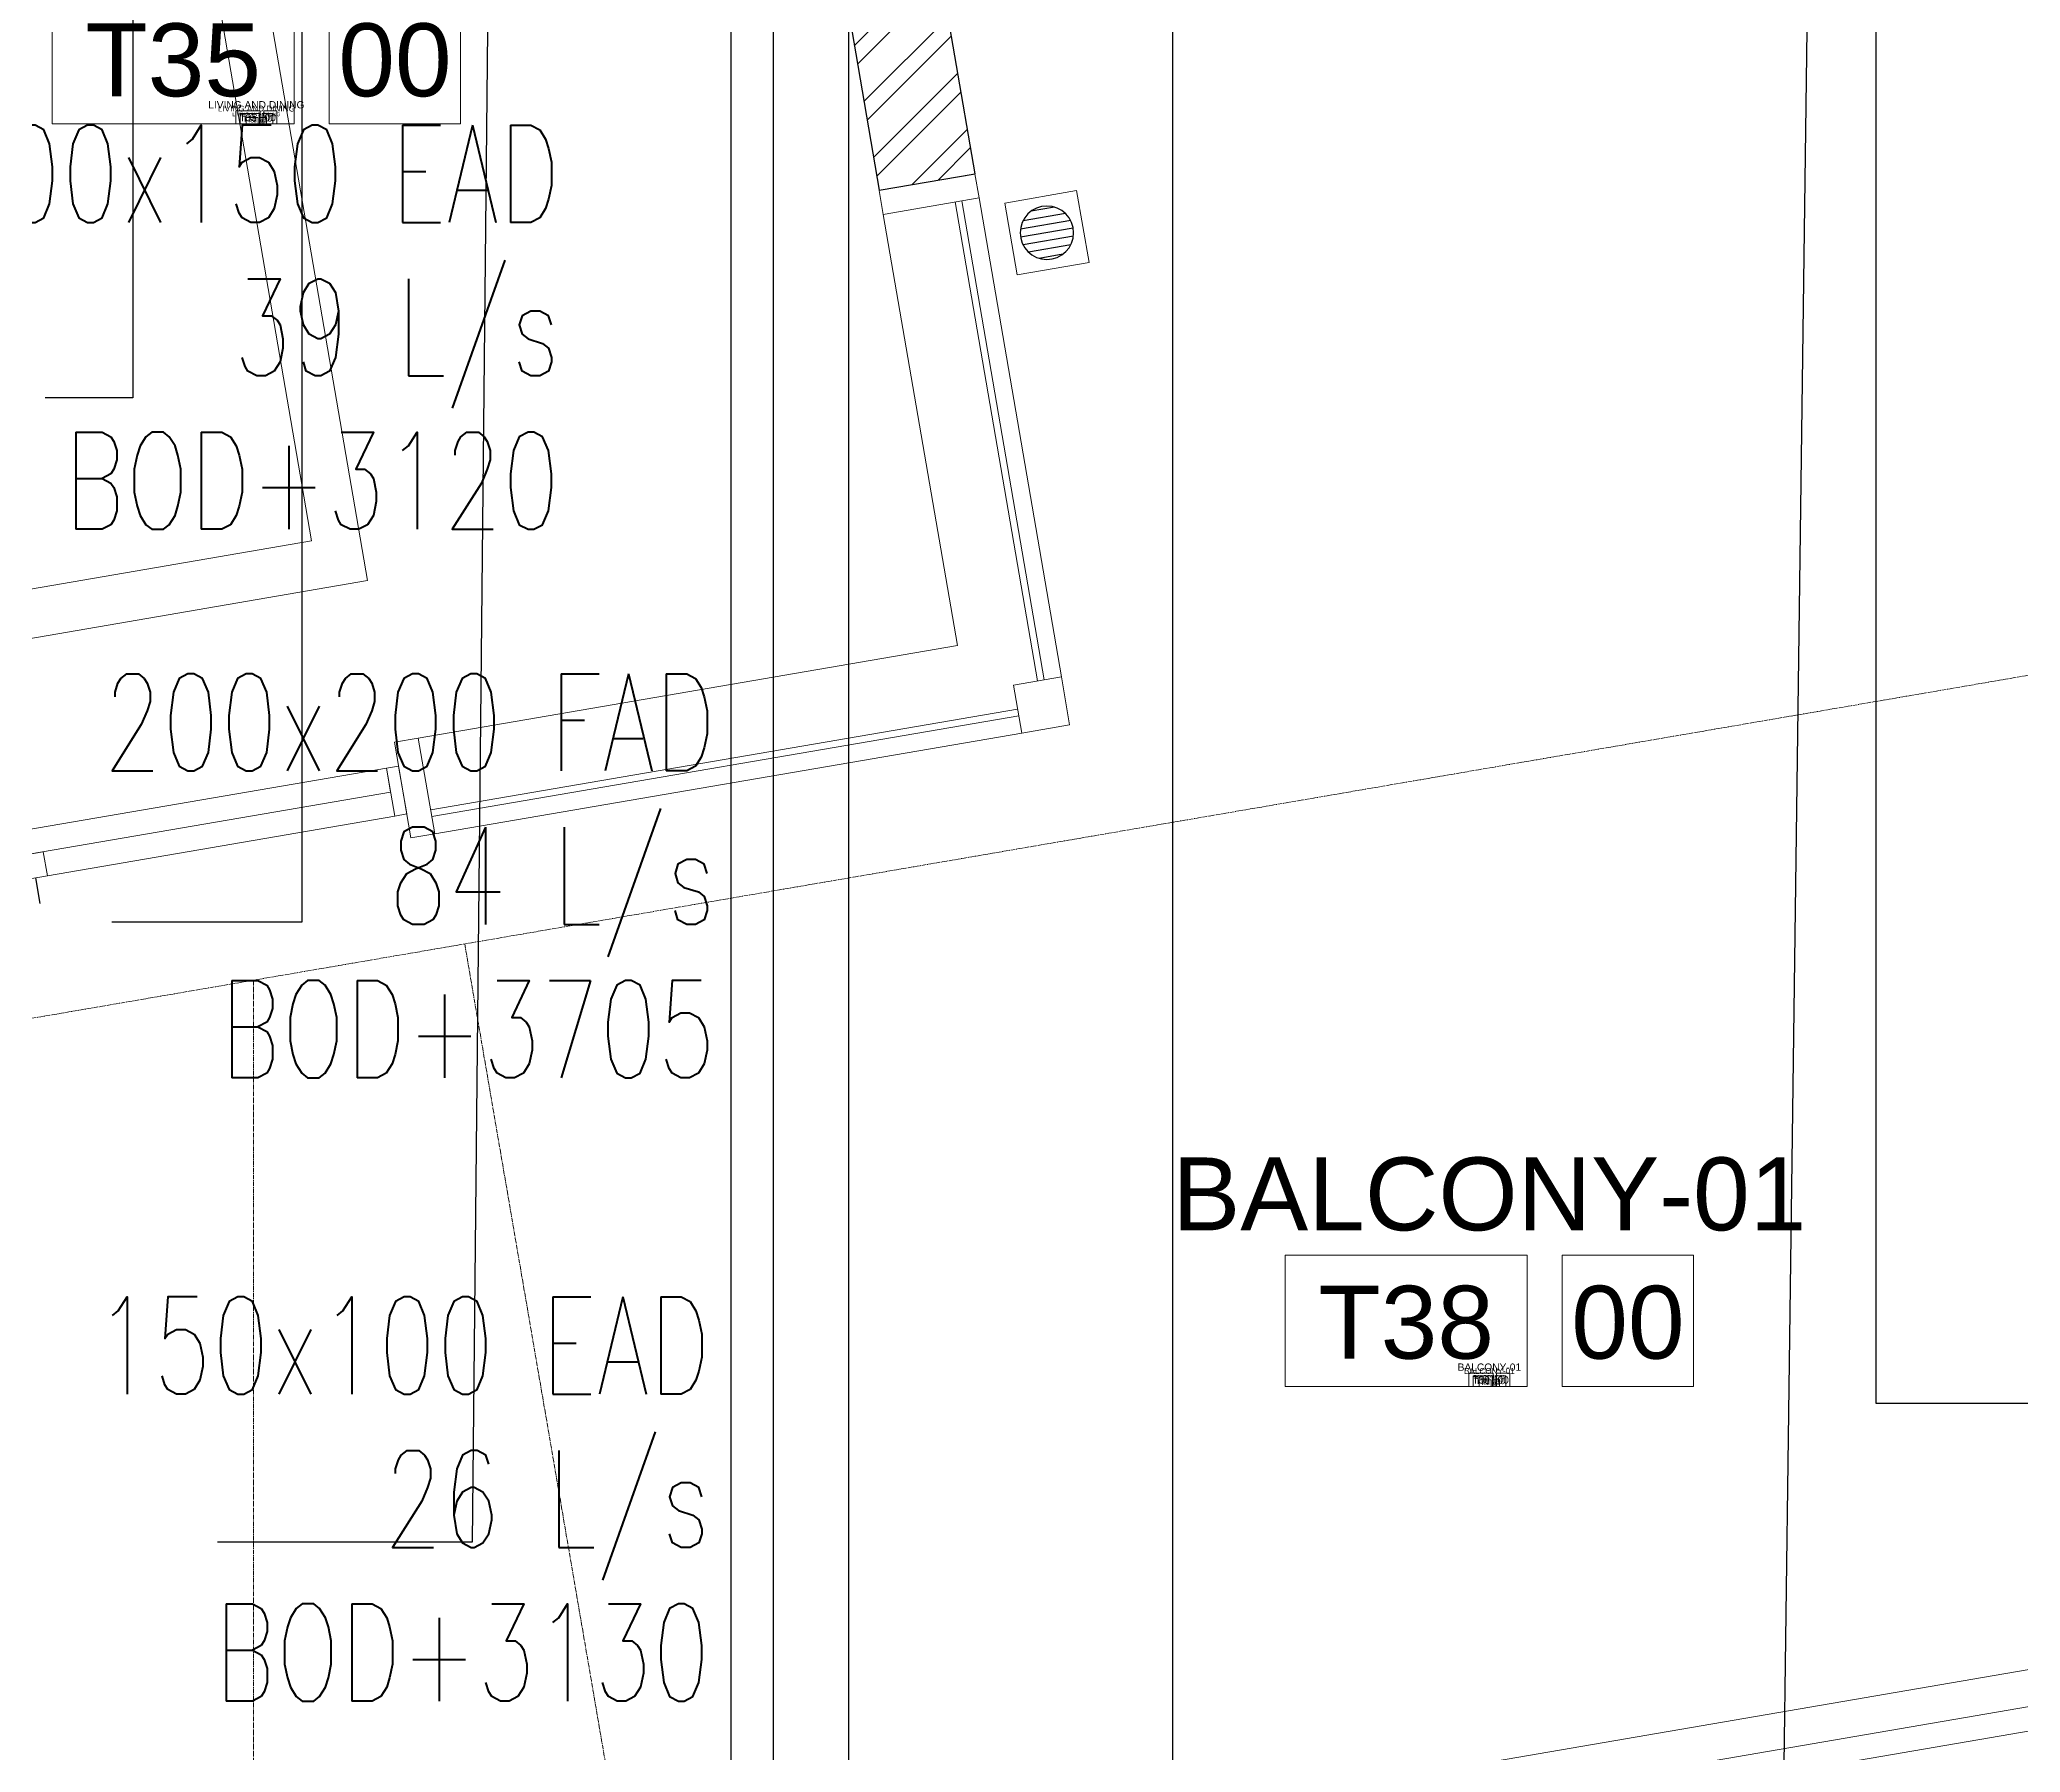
# Model space of a CAD drawing. Header units: millimetres. Extents: x -9226 to 166212, y -13 to 97274.
# Drawn here: x 29510 to 33584, y 10974 to 14498 of the extents above; entities that cross this region are included whole.
import ezdxf
from ezdxf.enums import TextEntityAlignment as Align

# ---------------------------------------------------------------- set-up
doc = ezdxf.new("R2010")
doc.units = ezdxf.units.MM
for name, pattern in [('23491-A-XR-GRID$0$23288-XR-Unit GRIDS$0$CENTER2', [28.575, 19.05, -3.175, 3.175, -3.175]), ('23491-GN-XR-PLOT LIMIT$0$DASHED', [0.75, 0.5, -0.25]), ('23491-GN-XR-PLOT LIMIT$0$PHANTOM2', [1.25, 0.625, -0.125, 0.125, -0.125, 0.125, -0.125]), ('23491-XR-AR-2ND FLOOR PLAN$0$1290A0 sheet$0$AUDIT_D_051024121621-1', [0])]:
    doc.linetypes.add(name, pattern=pattern)
doc.layers.get('0').update_dxf_attribs({"color": 8})
doc.layers.get('Defpoints').update_dxf_attribs({"color": 8})
for name, color, linetype in [('0-AC TEXT', 7, 'Continuous'), ('1.INS', 8, 'Continuous'), ('23491-GN-XR-PLOT LIMIT$0$ARCADE', 8, 'Continuous'), ('23491-GN-XR-PLOT LIMIT$0$BUILDING', 8, 'Continuous'), ('23491-GN-XR-PLOT LIMIT$0$PODIUM', 8, 'Continuous'), ('23491-XR-AR-2ND FLOOR PLAN$0$NEC-DR-FIXTURES', 8, 'Continuous'), ('FAD', 3, 'Continuous')]:
    doc.layers.add(name, color=color, linetype=linetype)
for name, color, linetype, lineweight in [('1.XREF', 8, 'Continuous', 9), ('23491-A-XR-GRID$0$G-ANNO-GRID', 8, '23491-A-XR-GRID$0$23288-XR-Unit GRIDS$0$CENTER2', 0), ('23491-GN-XR-PLOT LIMIT$0$G-ANNO-TTLB', 8, 'Continuous', 5), ('23491-XR-AR-2ND FLOOR PLAN$0$23491-XR-AR-TYP FLOOR 2ND TO 18TH$0$23491-XR-AR-TYP-FLOOR$0$A-FLOR-HRAL', 8, 'Continuous', 15), ('23491-XR-AR-2ND FLOOR PLAN$0$23491-XR-AR-TYP FLOOR 2ND TO 18TH$0$23491-XR-AR-TYP-FLOOR$0$A-VM-WALL LOW', 8, 'Continuous', 0), ('23491-XR-AR-2ND FLOOR PLAN$0$23491-XR-AR-TYP-FLOOR$0$A-FURN-FREE-PLAN', 8, 'Continuous', 5), ('23491-XR-AR-2ND FLOOR PLAN$0$23491-XR-AR-TYP-FLOOR$0$A-Glaz-Sill', 8, 'Continuous', 5), ('23491-XR-AR-2ND FLOOR PLAN$0$23491-XR-AR-TYP-FLOOR$0$A-GLAZ-WNDO', 8, 'Continuous', 13), ('23491-XR-AR-2ND FLOOR PLAN$0$23491-XR-AR-TYP-FLOOR$0$A-WALL-PATT', 8, 'Continuous', 5), ('23491-XR-AR-2ND FLOOR PLAN$0$A-ANNO-DIMS', 8, 'Continuous', 5), ('23491-XR-AR-2ND FLOOR PLAN$0$A-FLOR-IDEN', 8, 'Continuous', 9), ('23491-XR-AR-2ND FLOOR PLAN$0$A-FLOR-IDEN @ 10', 8, 'Continuous', 9), ('23491-XR-AR-2ND FLOOR PLAN$0$A-FLOR-IDEN @ 100', 8, 'Continuous', 9), ('23491-XR-AR-2ND FLOOR PLAN$0$A-FLOR-IDEN @ 5', 8, 'Continuous', 9), ('23491-XR-AR-2ND FLOOR PLAN$0$A-FLOR-IDEN @ 8', 8, 'Continuous', 9), ('23491-XR-AR-2ND FLOOR PLAN$0$A-WALL', 8, 'Continuous', 30), ('23491-XR-AR-2ND FLOOR PLAN$0$A-WALL-CAVI', 8, 'Continuous', 15), ('23491-XR-AR-2ND FLOOR PLAN$0$NEC- Glass', 8, 'Continuous', 5), ('A-ANNO-DIMS', 8, 'Continuous', 9)]:
    doc.layers.add(name, color=color, linetype=linetype, lineweight=lineweight)
doc.styles.add('23491-XR-AR-2ND FLOOR PLAN$0$SDC-TEXT_4_2', font='arial.ttf')
doc.styles.add('ROMANS', font='isocp.shx', dxfattribs={"width": 0.8})
doc.styles.add('ROMANS100', font='romans.shx', dxfattribs={"width": 0.7, "height": 100})
doc.dimstyles.new('JSE', dxfattribs={"dimtxt": 50, "dimasz": 150, "dimexe": 0.18, "dimexo": 0.0625, "dimgap": 50, "dimtad": 0, "dimdec": 0, "dimrnd": 5, "dimzin": 0, "dimdsep": 46, "dimtxsty": 'ROMANS', "dimcen": 0.09, "dimclrd": 7, "dimclre": 7, "dimclrt": 7, "dimadec": 0, "dimazin": 0, "dimtfac": 1, "dimtdec": 0, "dimtofl": 0, "dimtmove": 0, "dimatfit": 3, "dimfxl": 1, "dimtolj": 1, "dimtzin": 0, "dimarcsym": 1})

# ---------------------------------------------------------------- blocks, each defined once
blk = doc.blocks.new('23491-XR-AR-2ND FLOOR PLAN$0$23491-XR-AR-TYP-FLOOR$0$A$C8f4ac25b')
at = {"color": 8, "linetype": 'Continuous', "lineweight": 0}
for p, q in [((2.6166, -0.0004), (0.2119, 0)), ((0.7402, -0.0815), (0.2119, -0.0817)), ((2.6144, -0.0821), (0.7402, -0.0815)), ((0.7522, -0.0815), (0.7525, -1.6066)), ((1.3522, -0.082), (1.3525, -0.7679)), ((1.3522, -0.082), (1.3525, -0.7679)), ((2.0185, -0.0833), (2.0188, -0.7692)), ((2.0185, -0.0833), (2.0188, -0.7692)), ((2.0185, -0.0833), (2.0188, -0.7692)), ((2.0185, -0.0833), (2.0188, -0.7692)), ((2.0185, -0.0849), (2.0188, -0.7708)), ((2.0185, -0.0849), (2.0188, -0.7708)), ((2.0185, -0.0849), (2.0188, -0.7708)), ((2.0185, -0.0849), (2.0188, -0.7708)), ((2.6685, -0.1349), (2.6688, -0.7688)), ((2.7491, -0.741), (2.7488, -0.1335)), ((0.7522, -0.1835), (2.6686, -0.1827)), ((0.0001, -1.3462), (0, -0.2135)), ((0.0804, -1.3462), (0.0803, -0.2134)), ((0.2557, -0.8022), (0.792, -0.802)), ((1.3189, -0.8017), (0.792, -0.802)), ((1.9927, -0.8022), (1.3863, -0.8017)), ((1.985, -0.8031), (1.985, -0.8031)), ((1.985, -0.8031), (1.985, -0.8031)), ((2.0527, -0.803), (2.635, -0.8026)), ((0.0332, -1.6069), (0.0331, -1.3857)), ((0.6209, -1.7383), (0.1649, -1.7385))]:
    blk.add_line(p, q, dxfattribs=at)
at = {"color": 8, "lineweight": 0}
for p, q in [((0.0862, -1.2874), (0.0863, -0.4758)), ((0.2202, -1.2874), (0.2204, -0.4758)), ((0.2554, -1.2528), (0.2556, -0.5123))]:
    blk.add_line(p, q, dxfattribs=at)
at = {"color": 8, "lineweight": 0, "ltscale": 0.1, "elevation": 0}
for points in [[(0.2276, -1.7385), (0.2276, -2.4902), (2.916, -2.4905), (2.9163, -0.6295)], [(2.9154, -0.6295), (2.749, -0.6295)], [(0.3276, -1.7384), (0.3276, -2.3902), (2.8159, -2.3906), (2.8165, -0.7295)], [(2.8154, -0.7295), (2.7491, -0.7295)]]:
    blk.add_lwpolyline(points, dxfattribs=at)
for points in [[(2.2029, -1.1527), (1.0746, -1.1527), (1.0747, -1.8138), (2.203, -1.8138)], [(2.153, -1.2028), (1.1247, -1.2027), (1.1247, -1.7637), (2.153, -1.7638)]]:
    blk.add_lwpolyline(points, close=True, dxfattribs=at)
at = {"color": 8, "linetype": 'Continuous', "lineweight": 0}
for centre, radius, start, end in [((0.2143, -0.2143), 0.2143, 90.7685, 179.7263), ((2.6167, -0.1326), 0.1322, 359.4878, 91.3444), ((0.212, -0.2133), 0.1316, 90.0316, 180.0316), ((2.6166, -0.134), 0.0519, 359.0064, 92.5072), ((1.3186, -0.7679), 0.0339, 270.0316, 0.0316), ((1.3863, -0.7678), 0.0339, 180.0316, 270.0316), ((1.985, -0.7692), 0.0339, 270.0316, 0.0316), ((1.985, -0.7692), 0.0339, 270.0316, 0.0316), ((2.0527, -0.7692), 0.0339, 180.0316, 270.0316), ((2.0527, -0.7692), 0.0339, 180.0316, 270.0316), ((2.635, -0.7688), 0.0339, 270.0316, 0.0316), ((2.7089, -0.7411), 0.0402, 180.0311, 0.0316), ((0.0403, -1.3462), 0.0402, 180.0316, 0.0316), ((0.1648, -1.6068), 0.1316, 180.0316, 270.0316), ((0.6208, -1.6067), 0.1316, 270.0316, 0.0316)]:
    blk.add_arc(centre, radius, start, end, dxfattribs=at)
at = {"color": 8, "lineweight": 0}
for centre, radius, start, end in [((0.1534, -0.4758), 0.067, 0.0316, 180.0316), ((0.1541, -0.5123), 0.1016, 0.0316, 75.674), ((0.1539, -1.2529), 0.1016, 270.0316, 0.0316), ((0.1532, -1.2874), 0.067, 180.0316, 0.0316)]:
    blk.add_arc(centre, radius, start, end, dxfattribs=at)
blk = doc.blocks.new('23491-XR-AR-2ND FLOOR PLAN$0$A$C1cb4348e')
at = {"layer": '23491-XR-AR-2ND FLOOR PLAN$0$23491-XR-AR-TYP-FLOOR$0$A-Glaz-Sill', "color": 8}
for p, q in [((100, 800), (100, 1525)), ((0, 750), (0, 25))]:
    blk.add_line(p, q, dxfattribs=at)
at = {"layer": '23491-XR-AR-2ND FLOOR PLAN$0$NEC- Glass', "color": 8}
for points in [[(100, 1550), (100, 1525), (0, 1525), (0, 1550)], [(0, 1525), (0, 750), (50, 750), (50, 1525)], [(50, 25), (50, 800), (100, 800), (100, 25)], [(100, 0), (100, 25), (0, 25), (0, 0)]]:
    blk.add_lwpolyline(points, close=True, dxfattribs=at)
at = {"layer": 'Defpoints', "color": 8}
blk.add_line((100, 775), (153.9, 775), dxfattribs=at)
blk = doc.blocks.new('23491-XR-AR-2ND FLOOR PLAN$0$A$C98741eb2')
at = {"layer": '23491-XR-AR-2ND FLOOR PLAN$0$23491-XR-AR-TYP-FLOOR$0$A-Glaz-Sill', "color": 8}
for p, q in [((-25.4, 147.8, 0), (-194.8, 1133.4, 0)), ((-239.4, 212.5, 0), (-391.9, 1099.5, 0)), ((-239.4, 212.5, 0), (-1348.2, 22, 0)), ((-107, 32.3, 0), (-1314.3, -175.1, 0))]:
    blk.add_line(p, q, dxfattribs=at)
at = {"layer": '23491-XR-AR-2ND FLOOR PLAN$0$23491-XR-AR-TYP-FLOOR$0$A-GLAZ-WNDO', "color": 8}
for points in [[(-194.8, 1133.4), (-203.2, 1182.7), (-400.3, 1148.8), (-391.9, 1099.5)], [(-1348.2, 22), (-1314.3, -175.1), (-1363.6, -183.6), (-1397.5, 13.6)]]:
    blk.add_lwpolyline(points, close=True, dxfattribs=at)
at = {"layer": '23491-XR-AR-2ND FLOOR PLAN$0$23491-XR-AR-TYP-FLOOR$0$A-GLAZ-WNDO', "color": 8, "elevation": 0}
blk.add_lwpolyline([(-25.4, 147.8), (-8.5, 49.3), (-107, 32.3), (-124, 130.9)], close=True, dxfattribs=at)
at = {"layer": '23491-XR-AR-2ND FLOOR PLAN$0$NEC- Glass', "color": 8}
for p, q in [((-74.7, 139.4), (-244, 1124.9, 0)), ((-60.9, 141.7), (-230.2, 1127.3, 0)), ((-115.5, 81.6), (-1322.8, -125.8)), ((-113.1, 67.8), (-1320.4, -139.6))]:
    blk.add_line(p, q, dxfattribs=at)
at = {"layer": '23491-XR-AR-2ND FLOOR PLAN$0$A-ANNO-DIMS', "color": 8, "rotation": 279.7502717629613}
blk.add_blockref('23491-XR-AR-2ND FLOOR PLAN$0$A$C1cb4348e', (-2916.6, -298.2), dxfattribs=at)
blk = doc.blocks.new('*U507')
at = {"color": 8, "linetype": 'ByBlock'}
for points in [[(1.3, 0), (-7, 0), (-7, 4.5), (1.3, 4.5)], [(2.5, 0), (7, 0), (7, 4.5), (2.5, 4.5)]]:
    blk.add_lwpolyline(points, close=True, dxfattribs=at)
at = {"color": 8, "linetype": 'ByBlock', "style": '23491-XR-AR-2ND FLOOR PLAN$0$SDC-TEXT_4_2'}
for tag, p in [('ROOM-NAME-2', (0, 9.95)), ('ROOM-NAME-1', (0, 6.6)), ('ROOM-NO.', (-2.85, 2.2)), ('ROOM-FINISH', (4.75, 2.2))]:
    blk.add_attdef(tag, text='', height=2.5, dxfattribs=at).set_placement(p, align=Align.MIDDLE_CENTER)
blk = doc.blocks.new('*U735')
at = {"layer": '23491-XR-AR-2ND FLOOR PLAN$0$A-FLOR-IDEN @ 10', "color": 8}
ref = blk.add_blockref('*U507', (29956, 14324.8), dxfattribs=dict(at, xscale=5.999999999999999, yscale=5.999999999999999, zscale=5.999999999999999))
ref.add_attrib('ROOM-NO.', 'T35', dxfattribs={"layer": '0', "color": 0, "linetype": 'ByBlock', "height": 15, "style": '23491-XR-AR-2ND FLOOR PLAN$0$SDC-TEXT_4_2'}).set_placement((29938.9, 14338), align=Align.MIDDLE_CENTER)
ref.add_attrib('ROOM-FINISH', '00', dxfattribs={"layer": '0', "color": 0, "linetype": 'ByBlock', "height": 15, "style": '23491-XR-AR-2ND FLOOR PLAN$0$SDC-TEXT_4_2'}).set_placement((29984.5, 14338), align=Align.MIDDLE_CENTER)
ref.add_attrib('ROOM-NAME-1', 'LIVING AND DINING', dxfattribs={"layer": '0', "color": 0, "linetype": 'ByBlock', "height": 15, "style": '23491-XR-AR-2ND FLOOR PLAN$0$SDC-TEXT_4_2'}).set_placement((29956, 14364.4), align=Align.MIDDLE_CENTER)
at = {"layer": '23491-XR-AR-2ND FLOOR PLAN$0$A-FLOR-IDEN @ 100', "color": 8}
ref = blk.add_blockref('*U507', (29956, 14324.8), dxfattribs=dict(at, xscale=60, yscale=60, zscale=60))
ref.add_attrib('ROOM-NO.', 'T35', dxfattribs={"layer": '0', "color": 0, "linetype": 'ByBlock', "height": 150, "style": '23491-XR-AR-2ND FLOOR PLAN$0$SDC-TEXT_4_2'}).set_placement((29785, 14456.8), align=Align.MIDDLE_CENTER)
ref.add_attrib('ROOM-FINISH', '00', dxfattribs={"layer": '0', "color": 0, "linetype": 'ByBlock', "height": 150, "style": '23491-XR-AR-2ND FLOOR PLAN$0$SDC-TEXT_4_2'}).set_placement((30241, 14456.8), align=Align.MIDDLE_CENTER)
ref.add_attrib('ROOM-NAME-1', 'LIVING AND DINING', dxfattribs={"layer": '0', "color": 0, "linetype": 'ByBlock', "height": 150, "style": '23491-XR-AR-2ND FLOOR PLAN$0$SDC-TEXT_4_2'}).set_placement((29956, 14720.8), align=Align.MIDDLE_CENTER)
at = {"layer": '23491-XR-AR-2ND FLOOR PLAN$0$A-FLOR-IDEN @ 5', "color": 8}
ref = blk.add_blockref('*U507', (29956, 14324.8), dxfattribs=dict(at, xscale=3, yscale=3, zscale=3))
ref.add_attrib('ROOM-NO.', 'T35', dxfattribs={"layer": '0', "color": 0, "linetype": 'ByBlock', "height": 7.5, "style": '23491-XR-AR-2ND FLOOR PLAN$0$SDC-TEXT_4_2'}).set_placement((29947.5, 14331.4), align=Align.MIDDLE_CENTER)
ref.add_attrib('ROOM-FINISH', '00', dxfattribs={"layer": '0', "color": 0, "linetype": 'ByBlock', "height": 7.5, "style": '23491-XR-AR-2ND FLOOR PLAN$0$SDC-TEXT_4_2'}).set_placement((29970.3, 14331.4), align=Align.MIDDLE_CENTER)
ref.add_attrib('ROOM-NAME-1', 'LIVING AND DINING', dxfattribs={"layer": '0', "color": 0, "linetype": 'ByBlock', "height": 7.5, "style": '23491-XR-AR-2ND FLOOR PLAN$0$SDC-TEXT_4_2'}).set_placement((29956, 14344.6), align=Align.MIDDLE_CENTER)
at = {"layer": '23491-XR-AR-2ND FLOOR PLAN$0$A-FLOR-IDEN @ 8', "color": 8}
ref = blk.add_blockref('*U507', (29956, 14324.8), dxfattribs=dict(at, xscale=4.8, yscale=4.8, zscale=4.8))
ref.add_attrib('ROOM-NO.', 'T35', dxfattribs={"layer": '0', "color": 0, "linetype": 'ByBlock', "height": 12, "style": '23491-XR-AR-2ND FLOOR PLAN$0$SDC-TEXT_4_2'}).set_placement((29942.3, 14335.4), align=Align.MIDDLE_CENTER)
ref.add_attrib('ROOM-FINISH', '00', dxfattribs={"layer": '0', "color": 0, "linetype": 'ByBlock', "height": 12, "style": '23491-XR-AR-2ND FLOOR PLAN$0$SDC-TEXT_4_2'}).set_placement((29978.8, 14335.4), align=Align.MIDDLE_CENTER)
ref.add_attrib('ROOM-NAME-1', 'LIVING AND DINING', dxfattribs={"layer": '0', "color": 0, "linetype": 'ByBlock', "height": 12, "style": '23491-XR-AR-2ND FLOOR PLAN$0$SDC-TEXT_4_2'}).set_placement((29956, 14356.5), align=Align.MIDDLE_CENTER)
blk = doc.blocks.new('*U738')
at = {"layer": '23491-XR-AR-2ND FLOOR PLAN$0$A-FLOR-IDEN @ 10', "color": 8}
ref = blk.add_blockref('*U507', (32492.1, 11727.5), dxfattribs=dict(at, xscale=5.999999999999999, yscale=5.999999999999999, zscale=5.999999999999999))
ref.add_attrib('ROOM-NO.', 'T38', dxfattribs={"layer": '0', "color": 0, "linetype": 'ByBlock', "height": 15, "style": '23491-XR-AR-2ND FLOOR PLAN$0$SDC-TEXT_4_2'}).set_placement((32475, 11740.7), align=Align.MIDDLE_CENTER)
ref.add_attrib('ROOM-FINISH', '00', dxfattribs={"layer": '0', "color": 0, "linetype": 'ByBlock', "height": 15, "style": '23491-XR-AR-2ND FLOOR PLAN$0$SDC-TEXT_4_2'}).set_placement((32520.6, 11740.7), align=Align.MIDDLE_CENTER)
ref.add_attrib('ROOM-NAME-1', 'BALCONY-01', dxfattribs={"layer": '0', "color": 0, "linetype": 'ByBlock', "height": 15, "style": '23491-XR-AR-2ND FLOOR PLAN$0$SDC-TEXT_4_2'}).set_placement((32492.1, 11767.1), align=Align.MIDDLE_CENTER)
at = {"layer": '23491-XR-AR-2ND FLOOR PLAN$0$A-FLOR-IDEN @ 100', "color": 8}
ref = blk.add_blockref('*U507', (32492.1, 11727.5), dxfattribs=dict(at, xscale=60, yscale=60, zscale=60))
ref.add_attrib('ROOM-NO.', 'T38', dxfattribs={"layer": '0', "color": 0, "linetype": 'ByBlock', "height": 150, "style": '23491-XR-AR-2ND FLOOR PLAN$0$SDC-TEXT_4_2'}).set_placement((32321.1, 11859.5), align=Align.MIDDLE_CENTER)
ref.add_attrib('ROOM-FINISH', '00', dxfattribs={"layer": '0', "color": 0, "linetype": 'ByBlock', "height": 150, "style": '23491-XR-AR-2ND FLOOR PLAN$0$SDC-TEXT_4_2'}).set_placement((32777.1, 11859.5), align=Align.MIDDLE_CENTER)
ref.add_attrib('ROOM-NAME-1', 'BALCONY-01', dxfattribs={"layer": '0', "color": 0, "linetype": 'ByBlock', "height": 150, "style": '23491-XR-AR-2ND FLOOR PLAN$0$SDC-TEXT_4_2'}).set_placement((32492.1, 12123.5), align=Align.MIDDLE_CENTER)
at = {"layer": '23491-XR-AR-2ND FLOOR PLAN$0$A-FLOR-IDEN @ 5', "color": 8}
ref = blk.add_blockref('*U507', (32492.1, 11727.5), dxfattribs=dict(at, xscale=3, yscale=3, zscale=3))
ref.add_attrib('ROOM-NO.', 'T38', dxfattribs={"layer": '0', "color": 0, "linetype": 'ByBlock', "height": 7.5, "style": '23491-XR-AR-2ND FLOOR PLAN$0$SDC-TEXT_4_2'}).set_placement((32483.6, 11734.1), align=Align.MIDDLE_CENTER)
ref.add_attrib('ROOM-FINISH', '00', dxfattribs={"layer": '0', "color": 0, "linetype": 'ByBlock', "height": 7.5, "style": '23491-XR-AR-2ND FLOOR PLAN$0$SDC-TEXT_4_2'}).set_placement((32506.4, 11734.1), align=Align.MIDDLE_CENTER)
ref.add_attrib('ROOM-NAME-1', 'BALCONY-01', dxfattribs={"layer": '0', "color": 0, "linetype": 'ByBlock', "height": 7.5, "style": '23491-XR-AR-2ND FLOOR PLAN$0$SDC-TEXT_4_2'}).set_placement((32492.1, 11747.3), align=Align.MIDDLE_CENTER)
at = {"layer": '23491-XR-AR-2ND FLOOR PLAN$0$A-FLOR-IDEN @ 8', "color": 8}
ref = blk.add_blockref('*U507', (32492.1, 11727.5), dxfattribs=dict(at, xscale=4.8, yscale=4.8, zscale=4.8))
ref.add_attrib('ROOM-NO.', 'T38', dxfattribs={"layer": '0', "color": 0, "linetype": 'ByBlock', "height": 12, "style": '23491-XR-AR-2ND FLOOR PLAN$0$SDC-TEXT_4_2'}).set_placement((32478.4, 11738.1), align=Align.MIDDLE_CENTER)
ref.add_attrib('ROOM-FINISH', '00', dxfattribs={"layer": '0', "color": 0, "linetype": 'ByBlock', "height": 12, "style": '23491-XR-AR-2ND FLOOR PLAN$0$SDC-TEXT_4_2'}).set_placement((32514.9, 11738.1), align=Align.MIDDLE_CENTER)
ref.add_attrib('ROOM-NAME-1', 'BALCONY-01', dxfattribs={"layer": '0', "color": 0, "linetype": 'ByBlock', "height": 12, "style": '23491-XR-AR-2ND FLOOR PLAN$0$SDC-TEXT_4_2'}).set_placement((32492.1, 11759.2), align=Align.MIDDLE_CENTER)
blk = doc.blocks.new('23491-GN-XR-PLOT LIMIT')
at = {"layer": '23491-GN-XR-PLOT LIMIT$0$ARCADE', "color": 8}
blk.add_lwpolyline([(48271.7, 23525.6, 0.000496), (5000, 16088.4), (5000, 11014.2, -0.000526), (50902.2, 18902.5), (55000, 23715.1), (55000, 82243.6), (50763.6, 86480), (9264.6, 86480), (5000, 82215.4), (5000, 81480), (48692.6, 81480), (50500, 80172.6), (50500, 25555.4)], format="xyb", close=True, dxfattribs=at)
at = {"layer": '23491-GN-XR-PLOT LIMIT$0$BUILDING', "color": 8, "linetype": '23491-GN-XR-PLOT LIMIT$0$DASHED', "ltscale": 15, "flags": 128}
blk.add_lwpolyline([(48692.6, 81480), (11335.6, 81480), (10000, 80144.4), (10000, 6804.2, -0.000414), (46066.1, 13003.5), (50500, 17623.6), (50500, 80172.6)], format="xyb", close=True, dxfattribs=at)
at = {"layer": '23491-GN-XR-PLOT LIMIT$0$G-ANNO-TTLB', "color": 8, "linetype": '23491-GN-XR-PLOT LIMIT$0$PHANTOM2', "ltscale": 25, "const_width": 25, "flags": 128}
blk.add_lwpolyline([(60000, 91480), (0, 91480), (0, 0, -0.000688), (60000, 10310)], format="xyb", close=True, dxfattribs=at)
at = {"layer": '23491-GN-XR-PLOT LIMIT$0$PODIUM', "color": 8, "linetype": '23491-GN-XR-PLOT LIMIT$0$DASHED', "ltscale": 15, "flags": 128}
blk.add_lwpolyline([(5000, 82215.4), (5000, 11014.2, -0.000526), (50902.2, 18902.5), (55000, 23715.1), (55000, 82243.6), (50763.6, 86480), (9264.6, 86480)], format="xyb", close=True, dxfattribs=at)
blk.add_lwpolyline([(5000, 82215.4), (5000, 11014.2, -0.000526), (50902.2, 18902.5), (55000, 23715.1), (55000, 82243.6), (50763.6, 86480), (9264.6, 86480)], format="xyb", close=True, dxfattribs=at)
blk = doc.blocks.new('23491-XR-AR-2ND FLOOR PLAN$0$A$C09286910')
at = {"layer": '23491-XR-AR-2ND FLOOR PLAN$0$NEC-DR-FIXTURES', "color": 8}
for p, q in [((-0.0328, -0.0442), (-0.0328, 0.0442)), ((-0.0164, -0.0525), (-0.0164, 0.0525)), ((0, -0.055), (0, 0.055)), ((0.0164, -0.0525), (0.0164, 0.0525)), ((0.0328, -0.0442), (0.0328, 0.0442)), ((-0.0492, -0.0246), (-0.0492, 0.0246)), ((0.0492, -0.0246), (0.0492, 0.0246))]:
    blk.add_line(p, q, dxfattribs=at)
at = {"layer": '23491-XR-AR-2ND FLOOR PLAN$0$NEC-DR-FIXTURES', "color": 8, "lineweight": 0, "ltscale": 0.5}
blk.add_lwpolyline([(-0.075, -0.075), (0.075, -0.075), (0.075, 0.075), (-0.075, 0.075)], close=True, dxfattribs=at)
at = {"layer": '23491-XR-AR-2ND FLOOR PLAN$0$NEC-DR-FIXTURES', "color": 8, "linetype": 'ByBlock'}
blk.add_circle((0, 0), 0.055, dxfattribs=at)
blk = doc.blocks.new('23491-XR-AR-2ND FLOOR PLAN')
at = {"layer": '23491-XR-AR-2ND FLOOR PLAN$0$23491-XR-AR-TYP-FLOOR$0$A-WALL-PATT'}
h = blk.add_hatch(dxfattribs=at)
h.set_pattern_fill('ANSI32', color=8, scale=10)
h.set_pattern_definition([(45, (34612.05, 21414.36), (-67.3519, 67.3519), []), (45, (34656.95, 21414.36), (-67.3519, 67.3519), [])])
h.paths.add_polyline_path([(31351.9, 14708.1), (31252.1, 14691.4), (31162.7, 14621), (31237, 14188.4), (31434.2, 14222.3)])
at = {"layer": '23491-XR-AR-2ND FLOOR PLAN$0$23491-XR-AR-TYP FLOOR 2ND TO 18TH$0$23491-XR-AR-TYP-FLOOR$0$A-FLOR-HRAL', "color": 8}
for points in [[(43929.3, 12954.5, -0.08605), (43325.8, 12739.8), (12013.4, 7359.2, -0.414214), (10771.8, 8236.6), (10240.8, 11342.3, -0.414214), (10506, 11717.6), (11195.9, 11836.2)], [(43938.3, 12902.3, -0.083716), (43334.3, 12690.5), (12021.8, 7309.9, -0.414214), (10722.6, 8228.1), (10191.5, 11333.8, -0.414214), (10497.6, 11766.9), (11187.4, 11885.4)]]:
    blk.add_lwpolyline(points, format="xyb", dxfattribs=at)
at = {"layer": '23491-XR-AR-2ND FLOOR PLAN$0$23491-XR-AR-TYP FLOOR 2ND TO 18TH$0$23491-XR-AR-TYP-FLOOR$0$A-VM-WALL LOW', "color": 8}
blk.add_lwpolyline([(43915.8, 13033.2, -0.089813), (43313.1, 12813.7), (12000.7, 7433.1, -0.414214), (10845.8, 8249.3), (10314.7, 11355, -0.414214), (10518.7, 11643.7), (11208.6, 11762.3)], format="xyb", dxfattribs=at)
at = {"layer": '23491-XR-AR-2ND FLOOR PLAN$0$A-WALL', "color": 8, "elevation": 0}
blk.add_lwpolyline([(31153.7, 14674.5), (31237, 14188.4), (31434.2, 14222.3), (31350.9, 14708.4), (31252.1, 14691.4)], dxfattribs=at)
at = {"layer": '23491-XR-AR-2ND FLOOR PLAN$0$23491-XR-AR-TYP-FLOOR$0$A-FURN-FREE-PLAN', "color": 8, "xscale": 999.9999999999987, "yscale": 999.9999999999987, "zscale": 999.9999999999987, "rotation": 99.7503268760454}
blk.add_blockref('23491-XR-AR-2ND FLOOR PLAN$0$23491-XR-AR-TYP-FLOOR$0$A$C8f4ac25b', (27768.9, 12739.4, 0), dxfattribs=at)
at = {"layer": '23491-XR-AR-2ND FLOOR PLAN$0$23491-XR-AR-TYP-FLOOR$0$A-GLAZ-WNDO', "color": 8}
blk.add_blockref('23491-XR-AR-2ND FLOOR PLAN$0$A$C98741eb2', (31637.3, 13039.4, 0), dxfattribs=at)
at = {"layer": '23491-XR-AR-2ND FLOOR PLAN$0$A-FLOR-IDEN'}
for name in ['*U735', '*U738']:
    blk.add_blockref(name, (0, 0), dxfattribs=at)
at = {"layer": '23491-XR-AR-2ND FLOOR PLAN$0$A-WALL-CAVI', "color": 8}
blk.add_blockref('23491-GN-XR-PLOT LIMIT', (0, 0), dxfattribs=at)
at = {"layer": '23491-XR-AR-2ND FLOOR PLAN$0$NEC-DR-FIXTURES', "color": 8, "linetype": '23491-XR-AR-2ND FLOOR PLAN$0$1290A0 sheet$0$AUDIT_D_051024121621-1', "xscale": -1000, "yscale": 1000, "zscale": 1000, "rotation": 99.74458918693995}
blk.add_blockref('23491-XR-AR-2ND FLOOR PLAN$0$A$C09286910', (31582, 14101, 6.7), dxfattribs=at)
blk = doc.blocks.new('23491-A-XR-GRID')
at = {"layer": '23491-A-XR-GRID$0$G-ANNO-GRID', "color": 8, "ltscale": 0.5, "extrusion": (-0.000521864, -4.45141e-05, 1)}
blk.add_line((-5047, 6549, -16.6), (59187.9, 17587.6, 17.4), dxfattribs=at)
at = {"layer": '23491-A-XR-GRID$0$G-ANNO-GRID', "color": 8, "ltscale": 0.5}
for p, q in [((30384.5, 12637.8, -1.5), (31560.1, 5796.8, -1.5)), ((29950, 12563.1), (29950, 2245.6))]:
    blk.add_line(p, q, dxfattribs=at)
blk = doc.blocks.new('XREF')
at = {"layer": 'A-ANNO-DIMS', "color": 8}
blk.add_blockref('23491-XR-AR-2ND FLOOR PLAN', (0, 0), dxfattribs=at)
blk.add_blockref('23491-A-XR-GRID', (0, 0))

msp = doc.modelspace()

# ---------------------------------------------------------------- block references
at = {"layer": '1.XREF'}
msp.add_blockref('XREF', (0, 0), dxfattribs=at)

# ---------------------------------------------------------------- next in the draw order: linework, layer by layer
at = {"layer": '1.INS', "color": 7, "elevation": 0}
msp.add_lwpolyline([(33209.7, 19381.9), (33096.9, 10897.1), (33523.3, 10894.2)], dxfattribs=at)
at = {"layer": '1.INS', "color": 7}
msp.add_lwpolyline([(31019.3, 18295.5), (31019.3, 8229.5), (29556, 8246)], dxfattribs=at)

# ---------------------------------------------------------------- next in the draw order: texts
at = {"layer": '0-AC TEXT', "char_height": 200, "width": 2328.667, "attachment_point": 3, "line_spacing_factor": 0.946776, "style": 'ROMANS100'}
for s, insert in [('200x150 EAD\\P39 L/s\\PBOD+3120', (30580.7, 14322.2)), ('200x200 FAD\\P84 L/s\\PBOD+3705', (30901.2, 13193.7, 1.2)), ('150x100 EAD\\P26 L/s\\PBOD+3130', (30890, 11911.4))]:
    msp.add_mtext(s, dxfattribs=dict(at, insert=insert))

# ---------------------------------------------------------------- next in the draw order: leaders
at = {"layer": '1.INS'}
msp.add_leader([(31173.7, 21051.8, -0.1), (31173.7, 8848.6, -0.1), (33066.2, 8848.6, -0.1)], dimstyle='JSE', dxfattribs=at)
msp.add_leader([(30473.9, 18720.9), (30399.9, 11406.8), (29876.3, 11406.8)], dimstyle='JSE', override={"dimgap": 50, "dimtad": 0}, dxfattribs=at)
at = {"layer": 'FAD'}
for points in [[(30931.8, 20269.9), (30931.8, 9441.6), (30303.4, 9441.6)], [(33286.9, 20166.9, 0), (33286.9, 11692.8, 0), (45299.2, 11692.8, 0)], [(30049.7, 20032.1), (30049.7, 12682.3), (29658.9, 12682.3)], [(31840.3, 19755.3, -3.9), (31840.3, 10035.5, -3.9), (33151, 9986, -3.9)], [(29701.7, 19423.6), (29701.7, 13761.1), (29521.6, 13761.1)]]:
    msp.add_leader(points, dimstyle='JSE', override={"dimgap": 50, "dimtad": 0}, dxfattribs=at)

doc.saveas('drawing.dxf')
